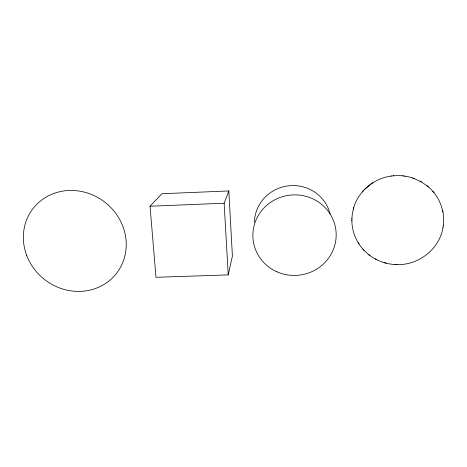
<?xml version="1.0" encoding="UTF-8"?>
<svg xmlns="http://www.w3.org/2000/svg" width="467" height="467" viewBox="0 0 467 467"><rect width="100%" height="100%" fill="white"/><g stroke="black" fill="none" stroke-linecap="round" stroke-linejoin="round"><path stroke-width="0.7" d="M351.902 218.778L352.281 214.172L353.431 208.685M363.291 249.536C356.07 241.672 351.873 231.083 351.879 220.395M351.873 220.873L351.908 218.322M443.306 225.473C445.302 210.915 439.126 195.685 427.79 186.397M396.915 264.596C418.607 265.402 439.663 248.969 443.025 227.33M442.996 227.546L443.341 225.252M228.229 274.888L232.408 256.039L228.824 190.945L161.909 193.735L150.047 206.227L155.984 277.293L228.229 274.888L224.148 203.227L228.824 190.945M353.624 208.013C358.399 191.032 374.143 178.131 391.544 176.024M353.338 209.029L353.717 207.681M362.269 191.955L363.7 190.343M364.447 189.561L371.055 183.963M372.87 182.76L371.954 183.35M393.354 175.82C400.003 175.172 406.81 175.948 413.132 178.143M391.188 176.065L393.734 175.773M150.047 206.227L224.148 203.227M362.871 249.074C370.926 258.28 382.823 263.89 395.018 264.526M394.79 264.52L397.131 264.602M402.496 175.82L402.974 175.884M404.661 176.1L405.158 176.164M384.143 262.617L386.174 263.184M413.622 178.318L421.602 182.025L428.28 186.806M412.594 177.956L414.165 178.505M375.287 258.94L375.818 259.22M376.227 259.43L376.752 259.705M420.119 181.19L420.65 181.494M421.065 181.721L421.602 182.025M368.638 254.544L369.128 254.924M369.473 255.18L369.963 255.56M426.961 185.708L427.445 186.117M363.577 249.845L363.997 250.306M432.856 191.353L433.271 191.849M433.545 192.176L433.96 192.667M358.183 242.7L358.51 243.219M358.738 243.581L359.07 244.101M442.681 210.868L442.944 212.181M254.381 222.164A38.399 37.278 -7.4 0 1 288.769 185.79A38.399 37.278 -7.4 0 1 330.081 213.944M26.718 255.443A52.835 49.035 37.7 0 0 114.695 275.548A52.835 49.035 37.7 0 0 82.986 191.791A52.835 49.035 37.7 0 0 26.718 255.443M276.972 271.812A41.668 40.273 -6 0 0 336.024 231.317A41.668 40.273 -6 0 0 270.603 202.339A41.668 40.273 -6 0 0 276.972 271.812"/></g></svg>
